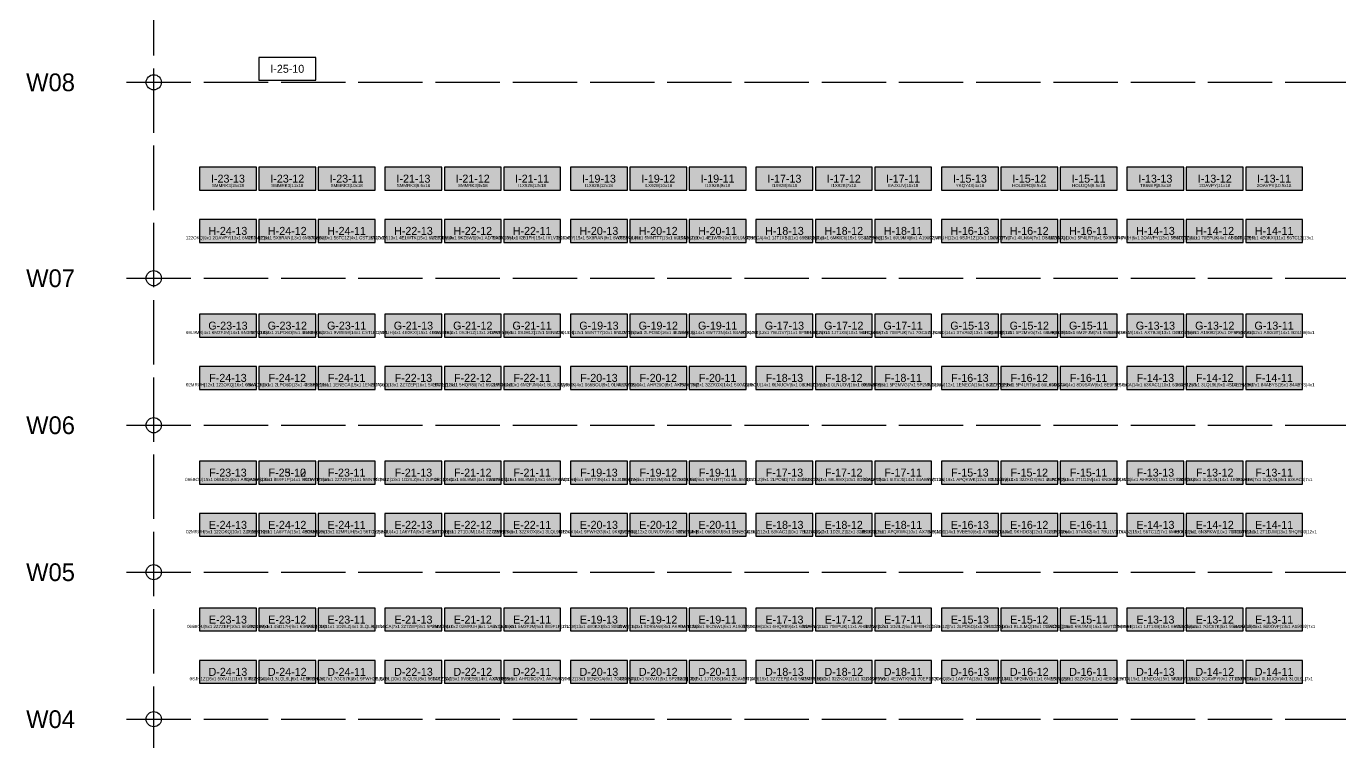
# Model space of a CAD drawing. Header units: metres. Extents: x 0 to 111, y -140 to 53.
# Drawn here: x 62.48 to 88.39, y 11.32 to 25.44 of the extents above; entities that cross this region are included whole.
import ezdxf
from ezdxf.enums import TextEntityAlignment as Align

# ---------------------------------------------------------------- set-up
doc = ezdxf.new("R2010")
doc.units = ezdxf.units.M
doc.linetypes.add('DASHED', pattern=[1.524, 1.27, -0.254])
for name, color, linetype in [('CROSS_AISLES', 4, 'Continuous'), ('LABELS', 7, 'Continuous'), ('RACK_L1', 7, 'Continuous'), ('STOCK_ONLY', 254, 'Continuous'), ('SUPPORT_POINTS', 8, 'Continuous'), ('WALKWAYS', 8, 'Continuous'), ('ZONE_A', 1, 'Continuous'), ('ZONE_B', 30, 'Continuous'), ('ZONE_C', 5, 'Continuous'), ('ZONE_N', 8, 'Continuous')]:
    doc.layers.add(name, color=color, linetype=linetype)

msp = doc.modelspace()

# ---------------------------------------------------------------- hatches: boundary and pattern name
at = {"layer": 'STOCK_ONLY'}
for points in [[(65.895, 22.206), (67.017, 22.206), (67.017, 22.657), (65.895, 22.657)], [(67.066, 22.206), (68.188, 22.206), (68.188, 22.657), (67.066, 22.657)], [(68.237, 22.206), (69.36, 22.206), (69.36, 22.657), (68.237, 22.657)], [(70.726, 22.206), (71.848, 22.206), (71.848, 22.657), (70.726, 22.657)], [(71.897, 22.206), (73.02, 22.206), (73.02, 22.657), (71.897, 22.657)], [(73.215, 22.206), (74.337, 22.206), (74.337, 22.657), (73.215, 22.657)], [(75.557, 22.206), (76.68, 22.206), (76.68, 22.657), (75.557, 22.657)], [(78.046, 22.206), (79.168, 22.206), (79.168, 22.657), (78.046, 22.657)], [(79.217, 22.206), (80.34, 22.206), (80.34, 22.657), (79.217, 22.657)], [(68.237, 21.174), (69.36, 21.174), (69.36, 21.625), (68.237, 21.625)], [(65.895, 19.306), (67.017, 19.306), (67.017, 19.757), (65.895, 19.757)], [(65.895, 18.274), (67.017, 18.274), (67.017, 18.726), (65.895, 18.726)], [(68.237, 18.274), (69.36, 18.274), (69.36, 18.726), (68.237, 18.726)], [(70.726, 16.406), (71.848, 16.406), (71.848, 16.857), (70.726, 16.857)], [(67.066, 15.374), (68.188, 15.374), (68.188, 15.825), (67.066, 15.825)], [(68.237, 15.374), (69.36, 15.374), (69.36, 15.825), (68.237, 15.825)], [(70.726, 15.374), (71.848, 15.374), (71.848, 15.825), (70.726, 15.825)], [(65.895, 13.506), (67.017, 13.506), (67.017, 13.957), (65.895, 13.957)], [(67.066, 13.506), (68.188, 13.506), (68.188, 13.957), (67.066, 13.957)], [(68.237, 13.506), (69.36, 13.506), (69.36, 13.957), (68.237, 13.957)], [(69.555, 13.506), (70.677, 13.506), (70.677, 13.957), (69.555, 13.957)], [(65.895, 12.474), (67.017, 12.474), (67.017, 12.925), (65.895, 12.925)], [(67.066, 12.474), (68.188, 12.474), (68.188, 12.925), (67.066, 12.925)], [(68.237, 12.474), (69.36, 12.474), (69.36, 12.925), (68.237, 12.925)], [(70.726, 12.474), (71.848, 12.474), (71.848, 12.925), (70.726, 12.925)], [(71.897, 12.474), (73.02, 12.474), (73.02, 12.925), (71.897, 12.925)], [(73.215, 12.474), (74.337, 12.474), (74.337, 12.925), (73.215, 12.925)], [(78.046, 12.474), (79.168, 12.474), (79.168, 12.925), (78.046, 12.925)]]:
    msp.add_hatch(color=254, dxfattribs=at).paths.add_polyline_path(points)
at = {"layer": 'ZONE_A'}
for points in [[(69.555, 22.206), (70.677, 22.206), (70.677, 22.657), (69.555, 22.657)], [(74.386, 22.206), (75.508, 22.206), (75.508, 22.657), (74.386, 22.657)], [(85.366, 22.206), (86.488, 22.206), (86.488, 22.657), (85.366, 22.657)], [(73.215, 21.174), (74.337, 21.174), (74.337, 21.625), (73.215, 21.625)], [(74.386, 21.174), (75.508, 21.174), (75.508, 21.625), (74.386, 21.625)], [(75.557, 21.174), (76.68, 21.174), (76.68, 21.625), (75.557, 21.625)], [(76.875, 21.174), (77.997, 21.174), (77.997, 21.625), (76.875, 21.625)], [(80.535, 21.174), (81.657, 21.174), (81.657, 21.625), (80.535, 21.625)], [(84.195, 21.174), (85.317, 21.174), (85.317, 21.625), (84.195, 21.625)], [(85.366, 21.174), (86.488, 21.174), (86.488, 21.625), (85.366, 21.625)], [(86.537, 21.174), (87.66, 21.174), (87.66, 21.625), (86.537, 21.625)], [(67.066, 19.306), (68.188, 19.306), (68.188, 19.757), (67.066, 19.757)], [(74.386, 19.306), (75.508, 19.306), (75.508, 19.757), (74.386, 19.757)], [(75.557, 19.306), (76.68, 19.306), (76.68, 19.757), (75.557, 19.757)], [(76.875, 19.306), (77.997, 19.306), (77.997, 19.757), (76.875, 19.757)], [(78.046, 19.306), (79.168, 19.306), (79.168, 19.757), (78.046, 19.757)], [(79.217, 19.306), (80.34, 19.306), (80.34, 19.757), (79.217, 19.757)], [(80.535, 19.306), (81.657, 19.306), (81.657, 19.757), (80.535, 19.757)], [(81.706, 19.306), (82.828, 19.306), (82.828, 19.757), (81.706, 19.757)], [(82.877, 19.306), (84, 19.306), (84, 19.757), (82.877, 19.757)], [(84.195, 19.306), (85.317, 19.306), (85.317, 19.757), (84.195, 19.757)], [(85.366, 19.306), (86.488, 19.306), (86.488, 19.757), (85.366, 19.757)], [(86.537, 19.306), (87.66, 19.306), (87.66, 19.757), (86.537, 19.757)], [(76.875, 18.274), (77.997, 18.274), (77.997, 18.726), (76.875, 18.726)], [(78.046, 18.274), (79.168, 18.274), (79.168, 18.726), (78.046, 18.726)], [(80.535, 18.274), (81.657, 18.274), (81.657, 18.726), (80.535, 18.726)], [(81.706, 18.274), (82.828, 18.274), (82.828, 18.726), (81.706, 18.726)], [(82.877, 18.274), (84, 18.274), (84, 18.726), (82.877, 18.726)], [(84.195, 18.274), (85.317, 18.274), (85.317, 18.726), (84.195, 18.726)], [(86.537, 18.274), (87.66, 18.274), (87.66, 18.726), (86.537, 18.726)], [(67.066, 16.406), (68.188, 16.406), (68.188, 16.857), (67.066, 16.857)], [(68.237, 16.406), (69.36, 16.406), (69.36, 16.857), (68.237, 16.857)], [(71.897, 16.406), (73.02, 16.406), (73.02, 16.857), (71.897, 16.857)], [(74.386, 16.406), (75.508, 16.406), (75.508, 16.857), (74.386, 16.857)], [(76.875, 16.406), (77.997, 16.406), (77.997, 16.857), (76.875, 16.857)], [(80.535, 16.406), (81.657, 16.406), (81.657, 16.857), (80.535, 16.857)], [(81.706, 16.406), (82.828, 16.406), (82.828, 16.857), (81.706, 16.857)], [(82.877, 16.406), (84, 16.406), (84, 16.857), (82.877, 16.857)], [(84.195, 16.406), (85.317, 16.406), (85.317, 16.857), (84.195, 16.857)], [(85.366, 16.406), (86.488, 16.406), (86.488, 16.857), (85.366, 16.857)], [(71.897, 15.374), (73.02, 15.374), (73.02, 15.825), (71.897, 15.825)], [(76.875, 15.374), (77.997, 15.374), (77.997, 15.825), (76.875, 15.825)], [(78.046, 15.374), (79.168, 15.374), (79.168, 15.825), (78.046, 15.825)], [(81.706, 15.374), (82.828, 15.374), (82.828, 15.825), (81.706, 15.825)], [(82.877, 15.374), (84, 15.374), (84, 15.825), (82.877, 15.825)], [(84.195, 15.374), (85.317, 15.374), (85.317, 15.825), (84.195, 15.825)], [(85.366, 15.374), (86.488, 15.374), (86.488, 15.825), (85.366, 15.825)], [(86.537, 15.374), (87.66, 15.374), (87.66, 15.825), (86.537, 15.825)], [(74.386, 13.506), (75.508, 13.506), (75.508, 13.957), (74.386, 13.957)], [(81.706, 13.506), (82.828, 13.506), (82.828, 13.957), (81.706, 13.957)], [(82.877, 13.506), (84, 13.506), (84, 13.957), (82.877, 13.957)], [(86.537, 13.506), (87.66, 13.506), (87.66, 13.957), (86.537, 13.957)], [(80.535, 12.474), (81.657, 12.474), (81.657, 12.925), (80.535, 12.925)], [(81.706, 12.474), (82.828, 12.474), (82.828, 12.925), (81.706, 12.925)], [(82.877, 12.474), (84, 12.474), (84, 12.925), (82.877, 12.925)], [(85.366, 12.474), (86.488, 12.474), (86.488, 12.925), (85.366, 12.925)], [(86.537, 12.474), (87.66, 12.474), (87.66, 12.925), (86.537, 12.925)]]:
    msp.add_hatch(color=1, dxfattribs=at).paths.add_polyline_path(points)
at = {"layer": 'ZONE_B'}
for points in [[(76.875, 22.206), (77.997, 22.206), (77.997, 22.657), (76.875, 22.657)], [(81.706, 22.206), (82.828, 22.206), (82.828, 22.657), (81.706, 22.657)], [(82.877, 22.206), (84, 22.206), (84, 22.657), (82.877, 22.657)], [(84.195, 22.206), (85.317, 22.206), (85.317, 22.657), (84.195, 22.657)], [(86.537, 22.206), (87.66, 22.206), (87.66, 22.657), (86.537, 22.657)], [(70.726, 21.174), (71.848, 21.174), (71.848, 21.625), (70.726, 21.625)], [(71.897, 21.174), (73.02, 21.174), (73.02, 21.625), (71.897, 21.625)], [(78.046, 21.174), (79.168, 21.174), (79.168, 21.625), (78.046, 21.625)], [(79.217, 21.174), (80.34, 21.174), (80.34, 21.625), (79.217, 21.625)], [(82.877, 21.174), (84, 21.174), (84, 21.625), (82.877, 21.625)], [(68.237, 19.306), (69.36, 19.306), (69.36, 19.757), (68.237, 19.757)], [(71.897, 19.306), (73.02, 19.306), (73.02, 19.757), (71.897, 19.757)], [(67.066, 18.274), (68.188, 18.274), (68.188, 18.726), (67.066, 18.726)], [(70.726, 18.274), (71.848, 18.274), (71.848, 18.726), (70.726, 18.726)], [(75.557, 18.274), (76.68, 18.274), (76.68, 18.726), (75.557, 18.726)], [(79.217, 18.274), (80.34, 18.274), (80.34, 18.726), (79.217, 18.726)], [(85.366, 18.274), (86.488, 18.274), (86.488, 18.726), (85.366, 18.726)], [(75.557, 16.406), (76.68, 16.406), (76.68, 16.857), (75.557, 16.857)], [(79.217, 16.406), (80.34, 16.406), (80.34, 16.857), (79.217, 16.857)], [(86.537, 16.406), (87.66, 16.406), (87.66, 16.857), (86.537, 16.857)], [(65.895, 15.374), (67.017, 15.374), (67.017, 15.825), (65.895, 15.825)], [(69.555, 15.374), (70.677, 15.374), (70.677, 15.825), (69.555, 15.825)], [(79.217, 15.374), (80.34, 15.374), (80.34, 15.825), (79.217, 15.825)], [(80.535, 15.374), (81.657, 15.374), (81.657, 15.825), (80.535, 15.825)], [(71.897, 13.506), (73.02, 13.506), (73.02, 13.957), (71.897, 13.957)], [(73.215, 13.506), (74.337, 13.506), (74.337, 13.957), (73.215, 13.957)], [(76.875, 13.506), (77.997, 13.506), (77.997, 13.957), (76.875, 13.957)], [(78.046, 13.506), (79.168, 13.506), (79.168, 13.957), (78.046, 13.957)], [(79.217, 13.506), (80.34, 13.506), (80.34, 13.957), (79.217, 13.957)], [(80.535, 13.506), (81.657, 13.506), (81.657, 13.957), (80.535, 13.957)], [(84.195, 13.506), (85.317, 13.506), (85.317, 13.957), (84.195, 13.957)], [(85.366, 13.506), (86.488, 13.506), (86.488, 13.957), (85.366, 13.957)], [(69.555, 12.474), (70.677, 12.474), (70.677, 12.925), (69.555, 12.925)], [(75.557, 12.474), (76.68, 12.474), (76.68, 12.925), (75.557, 12.925)], [(76.875, 12.474), (77.997, 12.474), (77.997, 12.925), (76.875, 12.925)], [(84.195, 12.474), (85.317, 12.474), (85.317, 12.925), (84.195, 12.925)]]:
    msp.add_hatch(color=30, dxfattribs=at).paths.add_polyline_path(points)
at = {"layer": 'ZONE_C'}
for points in [[(80.535, 22.206), (81.657, 22.206), (81.657, 22.657), (80.535, 22.657)], [(65.895, 21.174), (67.017, 21.174), (67.017, 21.625), (65.895, 21.625)], [(67.066, 21.174), (68.188, 21.174), (68.188, 21.625), (67.066, 21.625)], [(69.555, 21.174), (70.677, 21.174), (70.677, 21.625), (69.555, 21.625)], [(81.706, 21.174), (82.828, 21.174), (82.828, 21.625), (81.706, 21.625)], [(69.555, 19.306), (70.677, 19.306), (70.677, 19.757), (69.555, 19.757)], [(70.726, 19.306), (71.848, 19.306), (71.848, 19.757), (70.726, 19.757)], [(73.215, 19.306), (74.337, 19.306), (74.337, 19.757), (73.215, 19.757)], [(71.897, 18.274), (73.02, 18.274), (73.02, 18.726), (71.897, 18.726)], [(74.386, 18.274), (75.508, 18.274), (75.508, 18.726), (74.386, 18.726)], [(65.895, 16.406), (67.017, 16.406), (67.017, 16.857), (65.895, 16.857)], [(69.555, 16.406), (70.677, 16.406), (70.677, 16.857), (69.555, 16.857)], [(73.215, 16.406), (74.337, 16.406), (74.337, 16.857), (73.215, 16.857)], [(78.046, 16.406), (79.168, 16.406), (79.168, 16.857), (78.046, 16.857)], [(73.215, 15.374), (74.337, 15.374), (74.337, 15.825), (73.215, 15.825)], [(74.386, 15.374), (75.508, 15.374), (75.508, 15.825), (74.386, 15.825)], [(75.557, 15.374), (76.68, 15.374), (76.68, 15.825), (75.557, 15.825)], [(70.726, 13.506), (71.848, 13.506), (71.848, 13.957), (70.726, 13.957)], [(75.557, 13.506), (76.68, 13.506), (76.68, 13.957), (75.557, 13.957)], [(74.386, 12.474), (75.508, 12.474), (75.508, 12.925), (74.386, 12.925)], [(79.217, 12.474), (80.34, 12.474), (80.34, 12.925), (79.217, 12.925)]]:
    msp.add_hatch(color=5, dxfattribs=at).paths.add_polyline_path(points)
at = {"layer": 'ZONE_N'}
for points in [[(69.555, 18.274), (70.677, 18.274), (70.677, 18.726), (69.555, 18.726)], [(73.215, 18.274), (74.337, 18.274), (74.337, 18.726), (73.215, 18.726)]]:
    msp.add_hatch(color=8, dxfattribs=at).paths.add_polyline_path(points)

# ---------------------------------------------------------------- linework, layer by layer
at = {"layer": 'CROSS_AISLES', "linetype": 'DASHED'}
msp.add_line((64.992, 2), (64.992, 52.4), dxfattribs=at)
at = {"layer": 'RACK_L1'}
for points in [[(67.066, 24.373), (68.188, 24.373), (68.188, 24.824), (67.066, 24.824)], [(65.895, 22.206), (67.017, 22.206), (67.017, 22.657), (65.895, 22.657)], [(67.066, 22.206), (68.188, 22.206), (68.188, 22.657), (67.066, 22.657)], [(68.237, 22.206), (69.36, 22.206), (69.36, 22.657), (68.237, 22.657)], [(69.555, 22.206), (70.677, 22.206), (70.677, 22.657), (69.555, 22.657)], [(70.726, 22.206), (71.848, 22.206), (71.848, 22.657), (70.726, 22.657)], [(71.897, 22.206), (73.02, 22.206), (73.02, 22.657), (71.897, 22.657)], [(73.215, 22.206), (74.337, 22.206), (74.337, 22.657), (73.215, 22.657)], [(74.386, 22.206), (75.508, 22.206), (75.508, 22.657), (74.386, 22.657)], [(75.557, 22.206), (76.68, 22.206), (76.68, 22.657), (75.557, 22.657)], [(76.875, 22.206), (77.997, 22.206), (77.997, 22.657), (76.875, 22.657)], [(78.046, 22.206), (79.168, 22.206), (79.168, 22.657), (78.046, 22.657)], [(79.217, 22.206), (80.34, 22.206), (80.34, 22.657), (79.217, 22.657)], [(80.535, 22.206), (81.657, 22.206), (81.657, 22.657), (80.535, 22.657)], [(81.706, 22.206), (82.828, 22.206), (82.828, 22.657), (81.706, 22.657)], [(82.877, 22.206), (84, 22.206), (84, 22.657), (82.877, 22.657)], [(84.195, 22.206), (85.317, 22.206), (85.317, 22.657), (84.195, 22.657)], [(85.366, 22.206), (86.488, 22.206), (86.488, 22.657), (85.366, 22.657)], [(86.537, 22.206), (87.66, 22.206), (87.66, 22.657), (86.537, 22.657)], [(65.895, 21.174), (67.017, 21.174), (67.017, 21.625), (65.895, 21.625)], [(67.066, 21.174), (68.188, 21.174), (68.188, 21.625), (67.066, 21.625)], [(68.237, 21.174), (69.36, 21.174), (69.36, 21.625), (68.237, 21.625)], [(69.555, 21.174), (70.677, 21.174), (70.677, 21.625), (69.555, 21.625)], [(70.726, 21.174), (71.848, 21.174), (71.848, 21.625), (70.726, 21.625)], [(71.897, 21.174), (73.02, 21.174), (73.02, 21.625), (71.897, 21.625)], [(73.215, 21.174), (74.337, 21.174), (74.337, 21.625), (73.215, 21.625)], [(74.386, 21.174), (75.508, 21.174), (75.508, 21.625), (74.386, 21.625)], [(75.557, 21.174), (76.68, 21.174), (76.68, 21.625), (75.557, 21.625)], [(76.875, 21.174), (77.997, 21.174), (77.997, 21.625), (76.875, 21.625)], [(78.046, 21.174), (79.168, 21.174), (79.168, 21.625), (78.046, 21.625)], [(79.217, 21.174), (80.34, 21.174), (80.34, 21.625), (79.217, 21.625)], [(80.535, 21.174), (81.657, 21.174), (81.657, 21.625), (80.535, 21.625)], [(81.706, 21.174), (82.828, 21.174), (82.828, 21.625), (81.706, 21.625)], [(82.877, 21.174), (84, 21.174), (84, 21.625), (82.877, 21.625)], [(84.195, 21.174), (85.317, 21.174), (85.317, 21.625), (84.195, 21.625)], [(85.366, 21.174), (86.488, 21.174), (86.488, 21.625), (85.366, 21.625)], [(86.537, 21.174), (87.66, 21.174), (87.66, 21.625), (86.537, 21.625)], [(65.895, 19.306), (67.017, 19.306), (67.017, 19.757), (65.895, 19.757)], [(67.066, 19.306), (68.188, 19.306), (68.188, 19.757), (67.066, 19.757)], [(68.237, 19.306), (69.36, 19.306), (69.36, 19.757), (68.237, 19.757)], [(69.555, 19.306), (70.677, 19.306), (70.677, 19.757), (69.555, 19.757)], [(70.726, 19.306), (71.848, 19.306), (71.848, 19.757), (70.726, 19.757)], [(71.897, 19.306), (73.02, 19.306), (73.02, 19.757), (71.897, 19.757)], [(73.215, 19.306), (74.337, 19.306), (74.337, 19.757), (73.215, 19.757)], [(74.386, 19.306), (75.508, 19.306), (75.508, 19.757), (74.386, 19.757)], [(75.557, 19.306), (76.68, 19.306), (76.68, 19.757), (75.557, 19.757)], [(76.875, 19.306), (77.997, 19.306), (77.997, 19.757), (76.875, 19.757)], [(78.046, 19.306), (79.168, 19.306), (79.168, 19.757), (78.046, 19.757)], [(79.217, 19.306), (80.34, 19.306), (80.34, 19.757), (79.217, 19.757)], [(80.535, 19.306), (81.657, 19.306), (81.657, 19.757), (80.535, 19.757)], [(81.706, 19.306), (82.828, 19.306), (82.828, 19.757), (81.706, 19.757)], [(82.877, 19.306), (84, 19.306), (84, 19.757), (82.877, 19.757)], [(84.195, 19.306), (85.317, 19.306), (85.317, 19.757), (84.195, 19.757)], [(85.366, 19.306), (86.488, 19.306), (86.488, 19.757), (85.366, 19.757)], [(86.537, 19.306), (87.66, 19.306), (87.66, 19.757), (86.537, 19.757)], [(65.895, 18.274), (67.017, 18.274), (67.017, 18.726), (65.895, 18.726)], [(67.066, 18.274), (68.188, 18.274), (68.188, 18.726), (67.066, 18.726)], [(68.237, 18.274), (69.36, 18.274), (69.36, 18.726), (68.237, 18.726)], [(69.555, 18.274), (70.677, 18.274), (70.677, 18.726), (69.555, 18.726)], [(70.726, 18.274), (71.848, 18.274), (71.848, 18.726), (70.726, 18.726)], [(71.897, 18.274), (73.02, 18.274), (73.02, 18.726), (71.897, 18.726)], [(73.215, 18.274), (74.337, 18.274), (74.337, 18.726), (73.215, 18.726)], [(74.386, 18.274), (75.508, 18.274), (75.508, 18.726), (74.386, 18.726)], [(75.557, 18.274), (76.68, 18.274), (76.68, 18.726), (75.557, 18.726)], [(76.875, 18.274), (77.997, 18.274), (77.997, 18.726), (76.875, 18.726)], [(78.046, 18.274), (79.168, 18.274), (79.168, 18.726), (78.046, 18.726)], [(79.217, 18.274), (80.34, 18.274), (80.34, 18.726), (79.217, 18.726)], [(80.535, 18.274), (81.657, 18.274), (81.657, 18.726), (80.535, 18.726)], [(81.706, 18.274), (82.828, 18.274), (82.828, 18.726), (81.706, 18.726)], [(82.877, 18.274), (84, 18.274), (84, 18.726), (82.877, 18.726)], [(84.195, 18.274), (85.317, 18.274), (85.317, 18.726), (84.195, 18.726)], [(85.366, 18.274), (86.488, 18.274), (86.488, 18.726), (85.366, 18.726)], [(86.537, 18.274), (87.66, 18.274), (87.66, 18.726), (86.537, 18.726)], [(65.895, 16.406), (67.017, 16.406), (67.017, 16.857), (65.895, 16.857)], [(67.066, 16.406), (68.188, 16.406), (68.188, 16.857), (67.066, 16.857)], [(67.066, 16.406), (68.188, 16.406), (68.188, 16.857), (67.066, 16.857)], [(68.237, 16.406), (69.36, 16.406), (69.36, 16.857), (68.237, 16.857)], [(69.555, 16.406), (70.677, 16.406), (70.677, 16.857), (69.555, 16.857)], [(70.726, 16.406), (71.848, 16.406), (71.848, 16.857), (70.726, 16.857)], [(71.897, 16.406), (73.02, 16.406), (73.02, 16.857), (71.897, 16.857)], [(73.215, 16.406), (74.337, 16.406), (74.337, 16.857), (73.215, 16.857)], [(74.386, 16.406), (75.508, 16.406), (75.508, 16.857), (74.386, 16.857)], [(75.557, 16.406), (76.68, 16.406), (76.68, 16.857), (75.557, 16.857)], [(76.875, 16.406), (77.997, 16.406), (77.997, 16.857), (76.875, 16.857)], [(78.046, 16.406), (79.168, 16.406), (79.168, 16.857), (78.046, 16.857)], [(79.217, 16.406), (80.34, 16.406), (80.34, 16.857), (79.217, 16.857)], [(80.535, 16.406), (81.657, 16.406), (81.657, 16.857), (80.535, 16.857)], [(81.706, 16.406), (82.828, 16.406), (82.828, 16.857), (81.706, 16.857)], [(82.877, 16.406), (84, 16.406), (84, 16.857), (82.877, 16.857)], [(84.195, 16.406), (85.317, 16.406), (85.317, 16.857), (84.195, 16.857)], [(85.366, 16.406), (86.488, 16.406), (86.488, 16.857), (85.366, 16.857)], [(86.537, 16.406), (87.66, 16.406), (87.66, 16.857), (86.537, 16.857)], [(65.895, 15.374), (67.017, 15.374), (67.017, 15.825), (65.895, 15.825)], [(67.066, 15.374), (68.188, 15.374), (68.188, 15.825), (67.066, 15.825)], [(68.237, 15.374), (69.36, 15.374), (69.36, 15.825), (68.237, 15.825)], [(69.555, 15.374), (70.677, 15.374), (70.677, 15.825), (69.555, 15.825)], [(70.726, 15.374), (71.848, 15.374), (71.848, 15.825), (70.726, 15.825)], [(71.897, 15.374), (73.02, 15.374), (73.02, 15.825), (71.897, 15.825)], [(73.215, 15.374), (74.337, 15.374), (74.337, 15.825), (73.215, 15.825)], [(74.386, 15.374), (75.508, 15.374), (75.508, 15.825), (74.386, 15.825)], [(75.557, 15.374), (76.68, 15.374), (76.68, 15.825), (75.557, 15.825)], [(76.875, 15.374), (77.997, 15.374), (77.997, 15.825), (76.875, 15.825)], [(78.046, 15.374), (79.168, 15.374), (79.168, 15.825), (78.046, 15.825)], [(79.217, 15.374), (80.34, 15.374), (80.34, 15.825), (79.217, 15.825)], [(80.535, 15.374), (81.657, 15.374), (81.657, 15.825), (80.535, 15.825)], [(81.706, 15.374), (82.828, 15.374), (82.828, 15.825), (81.706, 15.825)], [(82.877, 15.374), (84, 15.374), (84, 15.825), (82.877, 15.825)], [(84.195, 15.374), (85.317, 15.374), (85.317, 15.825), (84.195, 15.825)], [(85.366, 15.374), (86.488, 15.374), (86.488, 15.825), (85.366, 15.825)], [(86.537, 15.374), (87.66, 15.374), (87.66, 15.825), (86.537, 15.825)], [(65.895, 13.506), (67.017, 13.506), (67.017, 13.957), (65.895, 13.957)], [(67.066, 13.506), (68.188, 13.506), (68.188, 13.957), (67.066, 13.957)], [(68.237, 13.506), (69.36, 13.506), (69.36, 13.957), (68.237, 13.957)], [(69.555, 13.506), (70.677, 13.506), (70.677, 13.957), (69.555, 13.957)], [(70.726, 13.506), (71.848, 13.506), (71.848, 13.957), (70.726, 13.957)], [(71.897, 13.506), (73.02, 13.506), (73.02, 13.957), (71.897, 13.957)], [(73.215, 13.506), (74.337, 13.506), (74.337, 13.957), (73.215, 13.957)], [(74.386, 13.506), (75.508, 13.506), (75.508, 13.957), (74.386, 13.957)], [(75.557, 13.506), (76.68, 13.506), (76.68, 13.957), (75.557, 13.957)], [(76.875, 13.506), (77.997, 13.506), (77.997, 13.957), (76.875, 13.957)], [(78.046, 13.506), (79.168, 13.506), (79.168, 13.957), (78.046, 13.957)], [(79.217, 13.506), (80.34, 13.506), (80.34, 13.957), (79.217, 13.957)], [(80.535, 13.506), (81.657, 13.506), (81.657, 13.957), (80.535, 13.957)], [(81.706, 13.506), (82.828, 13.506), (82.828, 13.957), (81.706, 13.957)], [(82.877, 13.506), (84, 13.506), (84, 13.957), (82.877, 13.957)], [(84.195, 13.506), (85.317, 13.506), (85.317, 13.957), (84.195, 13.957)], [(85.366, 13.506), (86.488, 13.506), (86.488, 13.957), (85.366, 13.957)], [(86.537, 13.506), (87.66, 13.506), (87.66, 13.957), (86.537, 13.957)], [(65.895, 12.474), (67.017, 12.474), (67.017, 12.925), (65.895, 12.925)], [(67.066, 12.474), (68.188, 12.474), (68.188, 12.925), (67.066, 12.925)], [(68.237, 12.474), (69.36, 12.474), (69.36, 12.925), (68.237, 12.925)], [(69.555, 12.474), (70.677, 12.474), (70.677, 12.925), (69.555, 12.925)], [(70.726, 12.474), (71.848, 12.474), (71.848, 12.925), (70.726, 12.925)], [(71.897, 12.474), (73.02, 12.474), (73.02, 12.925), (71.897, 12.925)], [(73.215, 12.474), (74.337, 12.474), (74.337, 12.925), (73.215, 12.925)], [(74.386, 12.474), (75.508, 12.474), (75.508, 12.925), (74.386, 12.925)], [(75.557, 12.474), (76.68, 12.474), (76.68, 12.925), (75.557, 12.925)], [(76.875, 12.474), (77.997, 12.474), (77.997, 12.925), (76.875, 12.925)], [(78.046, 12.474), (79.168, 12.474), (79.168, 12.925), (78.046, 12.925)], [(79.217, 12.474), (80.34, 12.474), (80.34, 12.925), (79.217, 12.925)], [(80.535, 12.474), (81.657, 12.474), (81.657, 12.925), (80.535, 12.925)], [(81.706, 12.474), (82.828, 12.474), (82.828, 12.925), (81.706, 12.925)], [(82.877, 12.474), (84, 12.474), (84, 12.925), (82.877, 12.925)], [(84.195, 12.474), (85.317, 12.474), (85.317, 12.925), (84.195, 12.925)], [(85.366, 12.474), (86.488, 12.474), (86.488, 12.925), (85.366, 12.925)], [(86.537, 12.474), (87.66, 12.474), (87.66, 12.925), (86.537, 12.925)]]:
    msp.add_lwpolyline(points, close=True, dxfattribs=at)
at = {"layer": 'SUPPORT_POINTS'}
for centre in [(64.992, 24.332), (64.992, 20.466), (64.992, 17.566), (64.992, 14.666), (64.992, 11.766)]:
    msp.add_circle(centre, 0.15, dxfattribs=at)
at = {"layer": 'WALKWAYS', "linetype": 'DASHED'}
for p, q in [((64.456, 24.332), (110.912, 24.332)), ((64.456, 20.466), (110.912, 20.466)), ((64.456, 17.566), (110.912, 17.566)), ((64.456, 14.666), (110.912, 14.666)), ((64.456, 11.766), (110.912, 11.766))]:
    msp.add_line(p, q, dxfattribs=at)

# ---------------------------------------------------------------- texts
at = {"layer": 'LABELS'}
for s, height, p in [('I-25-10', 0.1579, (67.627, 24.599)), ('I-23-13', 0.1579, (66.456, 22.431)), ('SMMRK3|15x18', 0.06314, (66.456, 22.296)), ('I-23-12', 0.1579, (67.627, 22.431)), ('SMMRK3|11x18', 0.06314, (67.627, 22.296)), ('I-23-11', 0.1579, (68.798, 22.431)), ('SMMRK3|10x18', 0.06314, (68.798, 22.296)), ('I-21-13', 0.1579, (70.116, 22.431)), ('SMMRK3|9.5x18', 0.06314, (70.116, 22.296)), ('I-21-12', 0.1579, (71.287, 22.431)), ('SMMRK3|9x18', 0.06314, (71.287, 22.296)), ('I-21-11', 0.1579, (72.458, 22.431)), ('I1X92B|13x18', 0.06314, (72.458, 22.296)), ('I-19-13', 0.1579, (73.776, 22.431)), ('I1X92B|12x18', 0.06314, (73.776, 22.296)), ('I-19-12', 0.1579, (74.947, 22.431)), ('I1X92B|10x18', 0.06314, (74.947, 22.296)), ('I-19-11', 0.1579, (76.118, 22.431)), ('I1X92B|9x18', 0.06314, (76.118, 22.296)), ('I-17-13', 0.1579, (77.436, 22.431)), ('I1X92B|8x18', 0.06314, (77.436, 22.296)), ('I-17-12', 0.1579, (78.607, 22.431)), ('I1X92B|7x18', 0.06314, (78.607, 22.296)), ('I-17-11', 0.1579, (79.778, 22.431)), ('EAJXUV|11x18', 0.06314, (79.778, 22.296)), ('I-15-13', 0.1579, (81.096, 22.431)), ('YKQY4X|4x18', 0.06314, (81.096, 22.296)), ('HOUGRO|9.5x18', 0.06314, (82.267, 22.296)), ('I-15-12', 0.1579, (82.267, 22.431)), ('I-15-11', 0.1579, (83.438, 22.431)), ('HOUJQN|9.5x18', 0.06314, (83.438, 22.296)), ('I-13-13', 0.1579, (84.756, 22.431)), ('TB6WIP|8.5x18', 0.06314, (84.756, 22.296)), ('I-13-12', 0.1579, (85.927, 22.431)), ('2OAVPY|11x18', 0.06314, (85.927, 22.296)), ('2OAVPY|10.5x18', 0.06314, (87.098, 22.296)), ('I-13-11', 0.1579, (87.098, 22.431)), ('122OKQ|9x1 2OAVPY|13x1 6M2FJM|11x1', 0.06314, (66.456, 21.265)), ('H-24-13', 0.1579, (66.456, 21.4)), ('0SJH1Z|9x1 5X8RAN|13x1 6MKIC6|9x1', 0.06314, (67.627, 21.265)), ('H-24-12', 0.1579, (67.627, 21.4)), ('37VA62|9x1 56TC1Z|4x1 CST1KC|7x1', 0.06314, (68.798, 21.265)), ('H-24-11', 0.1579, (68.798, 21.4)), ('2T1DJM|13x1 4E1WTK|15x1 6M2FJM|14x1', 0.06314, (70.116, 21.265)), ('H-22-13', 0.1579, (70.116, 21.4)), ('2T1DJM|9x1 9KZ6W1|9x1 ADT9MG|13x1', 0.06314, (71.287, 21.265)), ('H-22-12', 0.1579, (71.287, 21.4)), ('EAJXUV|4x1 I2B1FH|15x1 IYLV38|12x1', 0.06314, (72.458, 21.265)), ('H-22-11', 0.1579, (72.458, 21.4)), ('2OAVPY|15x1 5X8RAN|9x1 6WT73N|14x1', 0.06314, (73.776, 21.265)), ('H-20-13', 0.1579, (73.776, 21.4)), ('066BOU|5x1 5MNTT7|13x1 69L9MX|7x1', 0.06314, (74.947, 21.265)), ('H-20-12', 0.1579, (74.947, 21.4)), ('0SJH1Z|10x1 4E1WTK|9x1 69L9MX|6x1', 0.06314, (76.118, 21.265)), ('H-20-11', 0.1579, (76.118, 21.4)), ('1ENECA|4x1 1JT1XB|11x1 69L9MX|7x1', 0.06314, (77.436, 21.265)), ('H-18-13', 0.1579, (77.436, 21.4)), ('3LQL9L|6x1 6MKIC6|15x1 9S4AF8|6x1', 0.06314, (78.607, 21.265)), ('H-18-12', 0.1579, (78.607, 21.4)), ('122OKQ|15x1 69L9MX|6x1 A19092|9x1', 0.06314, (79.778, 21.265)), ('H-18-11', 0.1579, (79.778, 21.4)), ('02MRUH|12x1 0SJH1Z|10x1 1D2ILZ|7x1', 0.06314, (81.096, 21.265)), ('H-16-13', 0.1579, (81.096, 21.4)), ('2OAVPY|7x1 4ILN0A|7x1 D8AMD3|7x1', 0.06314, (82.267, 21.265)), ('H-16-12', 0.1579, (82.267, 21.4)), ('122OKQ|10x1 5P4LRT|6x1 5X8RAN|7x1', 0.06314, (83.438, 21.265)), ('H-16-11', 0.1579, (83.438, 21.4)), ('02MRUH|6x1 2OAVPY|13x1 5P4LRT|14x1', 0.06314, (84.756, 21.265)), ('H-14-13', 0.1579, (84.756, 21.4)), ('56TC1Z|11x1 70EPUK|4x1 AB9XBU|15x1', 0.06314, (85.927, 21.265)), ('H-14-12', 0.1579, (85.927, 21.4)), ('1JT1XB|5x1 4E0KXI|11x1 56TC1Z|13x1', 0.06314, (87.098, 21.265)), ('H-14-11', 0.1579, (87.098, 21.4)), ('G-23-13', 0.1579, (66.456, 19.531)), ('G-23-12', 0.1579, (67.627, 19.531)), ('G-23-11', 0.1579, (68.798, 19.531)), ('G-21-13', 0.1579, (70.116, 19.531)), ('G-21-12', 0.1579, (71.287, 19.531)), ('G-21-11', 0.1579, (72.458, 19.531)), ('G-19-13', 0.1579, (73.776, 19.531)), ('G-19-12', 0.1579, (74.947, 19.531)), ('G-19-11', 0.1579, (76.118, 19.531)), ('G-17-13', 0.1579, (77.436, 19.531)), ('G-17-12', 0.1579, (78.607, 19.531)), ('G-17-11', 0.1579, (79.778, 19.531)), ('G-15-13', 0.1579, (81.096, 19.531)), ('G-15-12', 0.1579, (82.267, 19.531)), ('G-15-11', 0.1579, (83.438, 19.531)), ('G-13-13', 0.1579, (84.756, 19.531)), ('G-13-12', 0.1579, (85.927, 19.531)), ('G-13-11', 0.1579, (87.098, 19.531)), ('69L9MX|4x1 6M2FJM|14x1 6N3PKW|14x1', 0.06314, (66.456, 19.396)), ('1JT1XB|8x1 2LPO6D|9x1 4ILN0A|9x1', 0.06314, (67.627, 19.396)), ('6MKIC6|10x1 9VBE59|14x1 CST1KC|5x1', 0.06314, (68.798, 19.396)), ('02MRUH|4x1 4E0KXI|15x1 4E0KXI|9x1', 0.06314, (70.116, 19.396)), ('05W6TK|4x1 0SJH1Z|13x1 2OAVPY|5x1', 0.06314, (71.287, 19.396)), ('02MRUH|6x1 0SJH1Z|12x1 1ENECA|15x1', 0.06314, (72.458, 19.396)), ('4SD17H|12x1 5MNTT7|10x1 8N10W9|11x1', 0.06314, (73.776, 19.396)), ('1JT1XB|5x1 2LPO6D|16x1 4ILN0A|13x1', 0.06314, (74.947, 19.396)), ('122OKQ|14x1 6WT73N|4x1 84ABYS|4x1', 0.06314, (76.118, 19.396)), ('2OAVPY|12x1 7BU1V7|11x1 9FWH2G|15x1', 0.06314, (77.436, 19.396)), ('1ENECA|7x1 1JT1XB|10x1 56TC1Z|5x1', 0.06314, (78.607, 19.396)), ('5HQR89|7x1 70EPUK|7x1 7GC57K|12x1', 0.06314, (79.778, 19.396)), ('2LPO6D|14x1 37VA62|13x1 5HQR89|11x1', 0.06314, (81.096, 19.396)), ('0SJH1Z|13x1 5P2MVG|7x1 69L9MX|14x1', 0.06314, (82.267, 19.396)), ('5HQR89|10x1 6M2FJM|7x1 9VBE59|16x1', 0.06314, (83.438, 19.396)), ('6N3PKW|16x1 AX7BJ8|13x1 D05ZS7|8x1', 0.06314, (84.756, 19.396)), ('1JT1XB|9x1 A19092|10x1 DF3KQM|6x1', 0.06314, (85.927, 19.396)), ('5P2MVG|12x1 ASG1IT|14x1 B24J86|6x1', 0.06314, (87.098, 19.396)), ('F-24-13', 0.1579, (66.456, 18.5)), ('F-24-12', 0.1579, (67.627, 18.5)), ('F-24-11', 0.1579, (68.798, 18.5)), ('F-22-13', 0.1579, (70.116, 18.5)), ('F-22-12', 0.1579, (71.287, 18.5)), ('F-22-11', 0.1579, (72.458, 18.5)), ('F-20-13', 0.1579, (73.776, 18.5)), ('F-20-12', 0.1579, (74.947, 18.5)), ('F-20-11', 0.1579, (76.118, 18.5)), ('F-18-13', 0.1579, (77.436, 18.5)), ('F-18-12', 0.1579, (78.607, 18.5)), ('F-18-11', 0.1579, (79.778, 18.5)), ('F-16-13', 0.1579, (81.096, 18.5)), ('F-16-12', 0.1579, (82.267, 18.5)), ('F-16-11', 0.1579, (83.438, 18.5)), ('F-14-13', 0.1579, (84.756, 18.5)), ('F-14-12', 0.1579, (85.927, 18.5)), ('F-14-11', 0.1579, (87.098, 18.5)), ('02MRUH|12x1 122OKQ|16x1 63KAC1|6x1', 0.06314, (66.456, 18.365)), ('05W6TK|10x1 2LPO6D|13x1 4ILN0A|10x1', 0.06314, (67.627, 18.365)), ('0SJH1Z|16x1 1ENECA|15x1 1ENECA|4x1', 0.06314, (68.798, 18.365)), ('2LPO6D|13x1 2Z7ZEP|16x1 5X8RAN|12x1', 0.06314, (70.116, 18.365)), ('1D2ILZ|10x1 5HQR89|7x1 69L9MX|14x1', 0.06314, (71.287, 18.365)), ('2LPO6D|10x1 6M2FJM|4x1 BLJLMQ|6x1', 0.06314, (72.458, 18.365)), ('05W6TK|4x1 066BOU|9x1 0LNUOV|15x1', 0.06314, (73.776, 18.365)), ('4E1WTK|14x1 AHR20O|8x1 AKP0A7|8x1', 0.06314, (74.947, 18.365)), ('05W6TK|7x1 32ZKOX|14x1 5IXVJ1|6x1', 0.06314, (76.118, 18.365)), ('066BOU|14x1 0LNUOV|6x1 0SJH1Z|15x1', 0.06314, (77.436, 18.365)), ('0LNUOV|10x1 0LNUOV|16x1 69L9MX|5x1', 0.06314, (78.607, 18.365)), ('05W6TK|5x1 5P2MVG|7x1 5P2MVG|9x1', 0.06314, (79.778, 18.365)), ('0LNUOV|12x1 1ENECA|16x1 800OVF|11x1', 0.06314, (81.096, 18.365)), ('2Z7ZEP|8x1 5P4LRT|6x1 69L9MX|10x1', 0.06314, (82.267, 18.365)), ('8D9SAW|4x1 8D9SAW|6x1 8E9F1P|7x1', 0.06314, (83.438, 18.365)), ('1ENECA|14x1 63KAC1|10x1 63KAC1|5x1', 0.06314, (84.756, 18.365)), ('0SJH1Z|7x1 3LQL9L|9x1 4SD17H|13x1', 0.06314, (85.927, 18.365)), ('4E1WTK|7x1 84ABYS|15x1 84ABYS|4x1', 0.06314, (87.098, 18.365)), ('F-23-13', 0.1579, (66.456, 16.631)), ('F-23-12', 0.1579, (67.627, 16.631)), ('F-25-10', 0.1579, (67.627, 16.631)), ('F-23-11', 0.1579, (68.798, 16.631)), ('F-21-13', 0.1579, (70.116, 16.631)), ('F-21-12', 0.1579, (71.287, 16.631)), ('F-21-11', 0.1579, (72.458, 16.631)), ('F-19-13', 0.1579, (73.776, 16.631)), ('F-19-12', 0.1579, (74.947, 16.631)), ('F-19-11', 0.1579, (76.118, 16.631)), ('F-17-13', 0.1579, (77.436, 16.631)), ('F-17-12', 0.1579, (78.607, 16.631)), ('F-17-11', 0.1579, (79.778, 16.631)), ('F-15-13', 0.1579, (81.096, 16.631)), ('F-15-12', 0.1579, (82.267, 16.631)), ('F-15-11', 0.1579, (83.438, 16.631)), ('F-13-13', 0.1579, (84.756, 16.631)), ('F-13-12', 0.1579, (85.927, 16.631)), ('F-13-11', 0.1579, (87.098, 16.631)), ('066BOU|15x1 066BOU|8x1 APQKWK|13x1', 0.06314, (66.456, 16.496)), ('84ABYS|10x1 8E9F1P|14x1 9KZ6W1|16x1', 0.06314, (67.627, 16.496)), ('2OAVPY|16x1 2Z7ZEP|11x1 5MNTT7|5x1', 0.06314, (68.798, 16.496)), ('0SJH1Z|13x1 1D2ILZ|5x1 2LPO6D|14x1', 0.06314, (70.116, 16.496)), ('4SD17H|4x1 69L9MX|4x1 6WT73N|9x1', 0.06314, (71.287, 16.496)), ('05W6TK|16x1 69L9MX|15x1 6N3PKW|10x1', 0.06314, (72.458, 16.496)), ('4SD17H|6x1 6WT73N|4x1 BLJLMQ|15x1', 0.06314, (73.776, 16.496)), ('1A6YTA|9x1 2T1DJM|8x1 32ZKOX|9x1', 0.06314, (74.947, 16.496)), ('5HQR89|9x1 5P4LRT|7x1 69L9MX|7x1', 0.06314, (76.118, 16.496)), ('1D2ILZ|9x1 2LPO6D|7x1 4E0KXI|12x1', 0.06314, (77.436, 16.496)), ('32ZKOX|7x1 69L9MX|10x1 8D9SAW|12x1', 0.06314, (78.607, 16.496)), ('2OAVPY|4x1 5IXVJ1|14x1 84ABYS|11x1', 0.06314, (79.778, 16.496)), ('6WT73N|16x1 APQKWK|12x1 ETU70R|6x1', 0.06314, (81.096, 16.496)), ('0LNUOV|14x1 32ZKOX|9x1 4ILN0A|7x1', 0.06314, (82.267, 16.496)), ('2LPO6D|15x1 2T1DJM|4x1 6NDM0O|15x1', 0.06314, (83.438, 16.496)), ('63KAC1|6x1 AHR20O|15x1 CST1KC|14x1', 0.06314, (84.756, 16.496)), ('32ZKOX|5x1 3LQL9L|14x1 4E0KXI|5x1', 0.06314, (85.927, 16.496)), ('05W6TK|7x1 3LQL9L|8x1 63KAC1|7x1', 0.06314, (87.098, 16.496)), ('E-24-13', 0.1579, (66.456, 15.6)), ('E-24-12', 0.1579, (67.627, 15.6)), ('E-24-11', 0.1579, (68.798, 15.6)), ('E-22-13', 0.1579, (70.116, 15.6)), ('E-22-12', 0.1579, (71.287, 15.6)), ('E-22-11', 0.1579, (72.458, 15.6)), ('E-20-13', 0.1579, (73.776, 15.6)), ('E-20-12', 0.1579, (74.947, 15.6)), ('E-20-11', 0.1579, (76.118, 15.6)), ('E-18-13', 0.1579, (77.436, 15.6)), ('E-18-12', 0.1579, (78.607, 15.6)), ('E-18-11', 0.1579, (79.778, 15.6)), ('E-16-13', 0.1579, (81.096, 15.6)), ('E-16-12', 0.1579, (82.267, 15.6)), ('E-16-11', 0.1579, (83.438, 15.6)), ('E-14-13', 0.1579, (84.756, 15.6)), ('E-14-12', 0.1579, (85.927, 15.6)), ('E-14-11', 0.1579, (87.098, 15.6)), ('02MRUH|5x1 122OKQ|10x1 2Z7ZEP|11x1', 0.06314, (66.456, 15.465)), ('05W6TK|9x1 1A6YTA|15x1 4E0KXI|10x1', 0.06314, (67.627, 15.465)), ('02MRUH|13x1 02MRUH|5x1 56TC1Z|7x1', 0.06314, (68.798, 15.465)), ('066BOU|4x1 1A6YTA|9x1 4E1WTK|16x1', 0.06314, (70.116, 15.465)), ('1JT1XB|5x1 2T1DJM|10x1 2Z7ZEP|15x1', 0.06314, (71.287, 15.465)), ('05W6TK|6x1 32ZKOX|8x1 3LQL9L|12x1', 0.06314, (72.458, 15.465)), ('4E0KXI|4x1 9FWH2G|6x1 9KHDG3|8x1', 0.06314, (73.776, 15.465)), ('QVFB0Q|12x2 0LNUOV|6x1 5IXVJ1|4x1', 0.06314, (74.947, 15.465)), ('02MRUH|9x1 066BOU|8x1 1ENECA|5x1', 0.06314, (76.118, 15.465)), ('1D2ILZ|12x1 63KAC1|10x1 7BU1V7|8x1', 0.06314, (77.436, 15.465)), ('122OKQ|7x1 1D2ILZ|12x1 32ZKOX|12x1', 0.06314, (78.607, 15.465)), ('4E0KXI|15x1 APQKWK|10x1 AX7BJ8|13x1', 0.06314, (79.778, 15.465)), ('63KAC1|14x1 9VBE59|6x1 A7MDBC|14x1', 0.06314, (81.096, 15.465)), ('1A6YTA|4x1 9KHDG3|12x1 ADT9MG|8x1', 0.06314, (82.267, 15.465)), ('2LPO6D|4x1 37VA62|4x1 7BU1V7|16x1', 0.06314, (83.438, 15.465)), ('37VA62|15x1 56TC1Z|7x1 6MKIC6|11x1', 0.06314, (84.756, 15.465)), ('4E0KXI|9x1 6N3PKW|10x1 7BU1V7|12x1', 0.06314, (85.927, 15.465)), ('2T1DJM|11x1 2T1DJM|13x1 5HQR89|12x1', 0.06314, (87.098, 15.465)), ('E-23-13', 0.1579, (66.456, 13.731)), ('E-23-12', 0.1579, (67.627, 13.731)), ('E-23-11', 0.1579, (68.798, 13.731)), ('E-21-13', 0.1579, (70.116, 13.731)), ('E-21-12', 0.1579, (71.287, 13.731)), ('E-21-11', 0.1579, (72.458, 13.731)), ('E-19-13', 0.1579, (73.776, 13.731)), ('E-19-12', 0.1579, (74.947, 13.731)), ('E-19-11', 0.1579, (76.118, 13.731)), ('E-17-13', 0.1579, (77.436, 13.731)), ('E-17-12', 0.1579, (78.607, 13.731)), ('E-17-11', 0.1579, (79.778, 13.731)), ('E-15-13', 0.1579, (81.096, 13.731)), ('E-15-12', 0.1579, (82.267, 13.731)), ('E-15-11', 0.1579, (83.438, 13.731)), ('E-13-13', 0.1579, (84.756, 13.731)), ('E-13-12', 0.1579, (85.927, 13.731)), ('E-13-11', 0.1579, (87.098, 13.731)), ('066BOU|5x1 2Z7ZEP|10x1 69L9MX|10x1', 0.06314, (66.456, 13.596)), ('2T1DJM|4x1 4SD17H|9x1 63KAC1|10x1', 0.06314, (67.627, 13.596)), ('066BOU|11x1 1D2ILZ|4x1 3LQL9L|13x1', 0.06314, (68.798, 13.596)), ('1ENECA|7x1 2Z7ZEP|8x1 5P2MVG|4x1', 0.06314, (70.116, 13.596)), ('V6K6JX|10x2 02MRUH|8x1 1A6YTA|15x1', 0.06314, (71.287, 13.596)), ('3LQL9L|4x1 6M2FJM|5x1 8E9F1P|12x1', 0.06314, (72.458, 13.596)), ('1JT1XB|13x1 4E0KXI|8x1 800OVF|11x1', 0.06314, (73.776, 13.596)), ('05W6TK|7x1 8D9SAW|8x1 AKP0A7|12x1', 0.06314, (74.947, 13.596)), ('6M2FJM|8x1 9KZ6W1|6x1 A19092|7x1', 0.06314, (76.118, 13.596)), ('02MRUH|10x1 5HQR89|4x1 63KAC1|11x1', 0.06314, (77.436, 13.596)), ('6N3PKW|11x1 70EPUK|11x1 AHSNWF|12x1', 0.06314, (78.607, 13.596)), ('1D2ILZ|12x1 1D2ILZ|6x1 9FWH2G|12x1', 0.06314, (79.778, 13.596)), ('0SJH1Z|7x1 2LPO6D|4x1 2T1DJM|4x1', 0.06314, (81.096, 13.596)), ('56TC1Z|10x1 BLJLMQ|15x1 DGAONE|15x1', 0.06314, (82.267, 13.596)), ('122OKQ|15x1 69L9MX|16x1 6WT73N|15x1', 0.06314, (83.438, 13.596)), ('02MRUH|11x1 1JT1XB|15x1 5P2MVG|6x1', 0.06314, (84.756, 13.596)), ('6M2FJM|15x1 7GC57K|9x1 9S4AF8|16x1', 0.06314, (85.927, 13.596)), ('6NDM0O|16x1 800OVF|13x1 A19092|7x1', 0.06314, (87.098, 13.596)), ('D-24-13', 0.1579, (66.456, 12.7)), ('D-24-12', 0.1579, (67.627, 12.7)), ('D-24-11', 0.1579, (68.798, 12.7)), ('D-22-13', 0.1579, (70.116, 12.7)), ('D-22-12', 0.1579, (71.287, 12.7)), ('D-22-11', 0.1579, (72.458, 12.7)), ('D-20-13', 0.1579, (73.776, 12.7)), ('D-20-12', 0.1579, (74.947, 12.7)), ('D-20-11', 0.1579, (76.118, 12.7)), ('D-18-13', 0.1579, (77.436, 12.7)), ('D-18-12', 0.1579, (78.607, 12.7)), ('D-18-11', 0.1579, (79.778, 12.7)), ('D-16-13', 0.1579, (81.096, 12.7)), ('D-16-12', 0.1579, (82.267, 12.7)), ('D-16-11', 0.1579, (83.438, 12.7)), ('D-14-13', 0.1579, (84.756, 12.7)), ('D-14-12', 0.1579, (85.927, 12.7)), ('D-14-11', 0.1579, (87.098, 12.7)), ('0SJH1Z|16x1 5IXVJ1|11x1 5IXVJ1|5x1', 0.06314, (66.456, 12.565)), ('32ZKOX|4x1 3LQL9L|6x1 4E0KXI|11x1', 0.06314, (67.627, 12.565)), ('5P2MVG|7x1 7GC57K|8x1 9FWH2G|8x1', 0.06314, (68.798, 12.565)), ('3LQL9L|10x1 3LQL9L|8x1 56TC1Z|9x1', 0.06314, (70.116, 12.565)), ('1A6YTA|15x1 9VBE59|14x1 AX7BJ8|6x1', 0.06314, (71.287, 12.565)), ('9VBE59|6x1 AHR20O|7x1 AKP0A7|9x1', 0.06314, (72.458, 12.565)), ('0SJH1Z|13x1 1ENECA|6x1 7GC57K|7x1', 0.06314, (73.776, 12.565)), ('4ILN0A|10x1 5IXVJ1|5x1 5P2MVG|13x1', 0.06314, (74.947, 12.565)), ('122OKQ|7x1 1JT1XB|16x1 2OAVPY|4x1', 0.06314, (76.118, 12.565)), ('1JT1XB|15x1 2Z7ZEP|14x1 5MNTT7|16x1', 0.06314, (77.436, 12.565)), ('02MRUH|12x1 32ZKOX|11x1 32ZKOX|7x1', 0.06314, (78.607, 12.565)), ('2OAVPY|8x1 4E1WTK|9x1 70EPUK|6x1', 0.06314, (79.778, 12.565)), ('122OKQ|8x1 1A6YTA|13x1 7BU1V7|13x1', 0.06314, (81.096, 12.565)), ('066BOU|4x1 5P2MVG|11x1 6N3PKW|8x1', 0.06314, (82.267, 12.565)), ('1D2ILZ|8x1 32ZKOX|11x1 4E0KXI|5x1', 0.06314, (83.438, 12.565)), ('1A6YTA|15x1 1ENECA|15x1 5P4LRT|16x1', 0.06314, (84.756, 12.565)), ('J2URNJ|12x2 2OAVPY|9x1 2T1DJM|14x1', 0.06314, (85.927, 12.565)), ('05W6TK|4x1 0LNUOV|4x1 3LQL9L|7x1', 0.06314, (87.098, 12.565))]:
    msp.add_text(s, height=height, dxfattribs=at).set_placement(p, align=Align.MIDDLE_CENTER)
at = {"layer": 'WALKWAYS'}
for s, p in [('W08', (62.956, 24.332)), ('W07', (62.956, 20.466)), ('W06', (62.956, 17.566)), ('W05', (62.956, 14.666)), ('W04', (62.956, 11.766))]:
    msp.add_text(s, height=0.35, dxfattribs=at).set_placement(p, align=Align.MIDDLE_CENTER)

doc.saveas('drawing.dxf')
